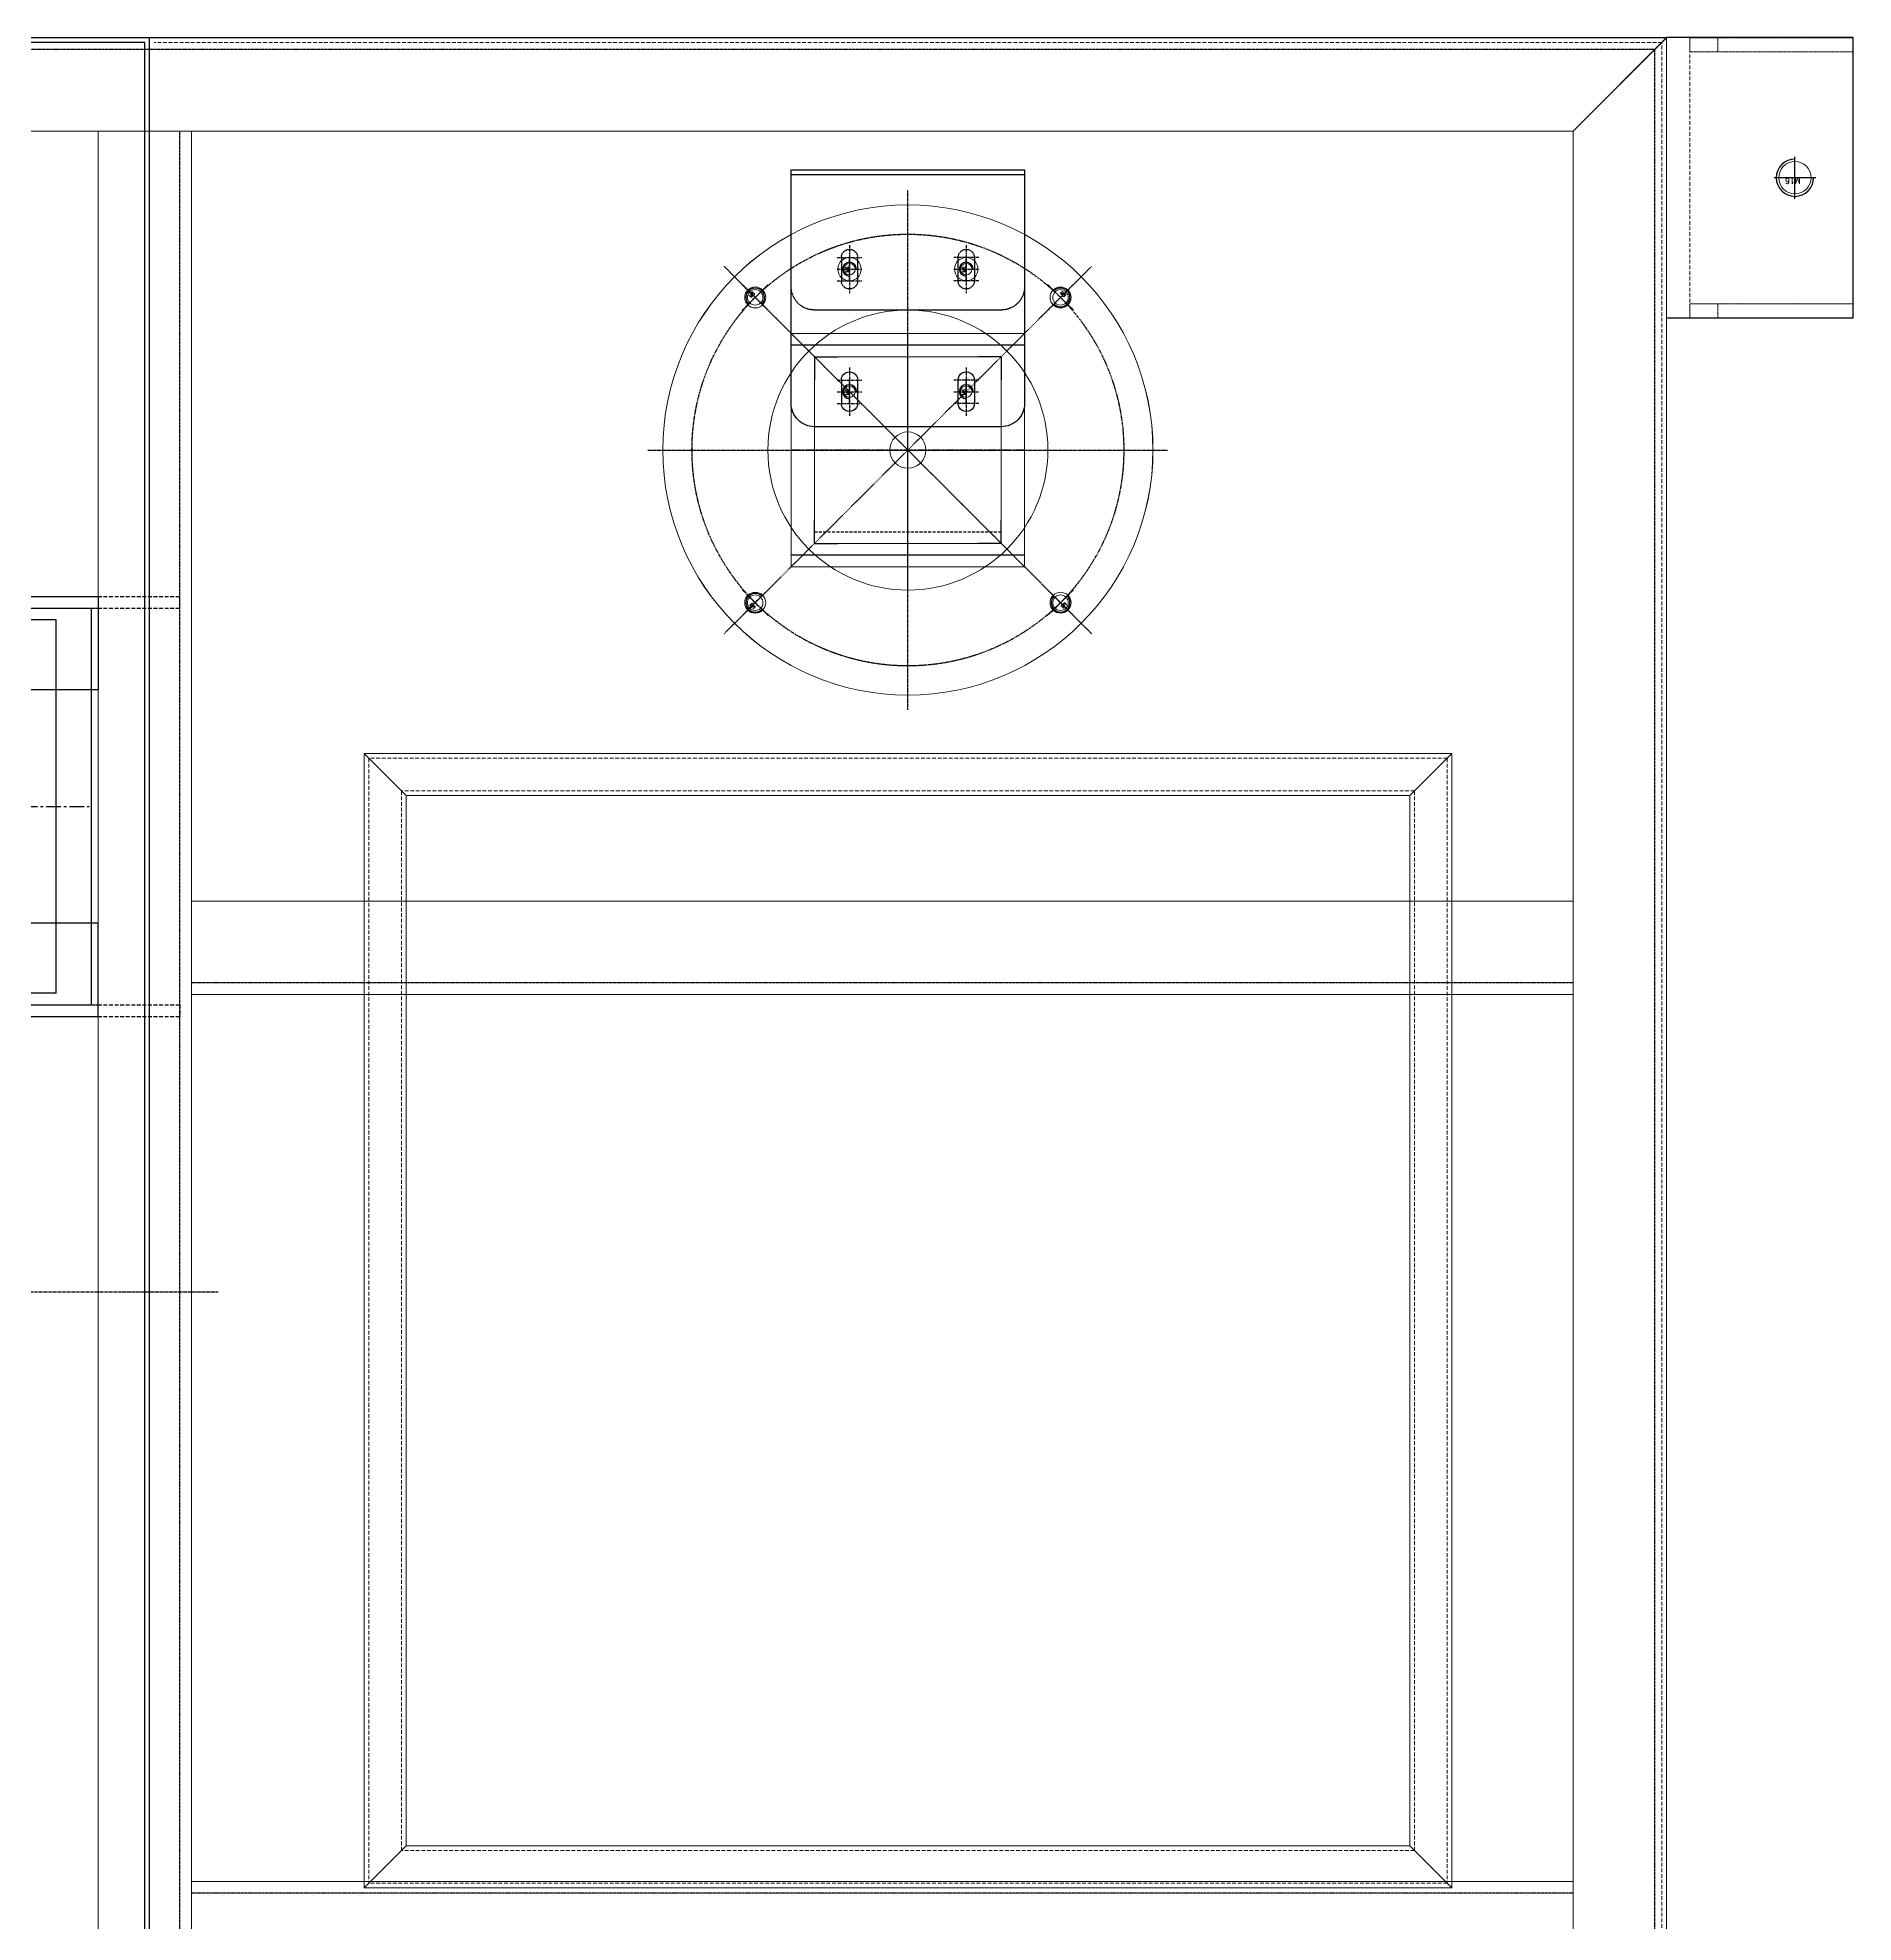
# Model space of a CAD drawing. Header units: millimetres. Extents: x -32759 to 129432, y 390 to 54305.
# Drawn here: x 27232 to 28010, y 27334 to 28142 of the extents above; entities that cross this region are included whole.
import ezdxf

# ---------------------------------------------------------------- set-up
doc = ezdxf.new("R2010")
doc.units = ezdxf.units.MM
for name, pattern in [('AM_ISO09W050', [22.5, 12, -1.5, 3, -1.5, 3, -1.5]), ('CENTER', [2, 1.25, -0.25, 0.25, -0.25]), ('CENTER2', [28.575, 19.05, -3.175, 3.175, -3.175]), ('DASHED', [19.05, 12.7, -6.35]), ('HIDDEN', [0.375, 0.25, -0.125]), ('HIDDEN2', [4.7625, 3.175, -1.5875])]:
    doc.linetypes.add(name, pattern=pattern)
for name, color, linetype in [('01j', 243, 'Continuous'), ('1', 20, 'Continuous'), ('11', 62, 'Continuous'), ('2', 2, 'DASHED'), ('3', 5, 'Continuous'), ('4', 102, 'Continuous'), ('CENTER', 1, 'CENTER'), ('CL', 1, 'CENTER'), ('FL', 3, 'Continuous'), ('HL', 2, 'HIDDEN'), ('가상', 6, 'AM_ISO09W050'), ('외형선', 3, 'Continuous')]:
    doc.layers.add(name, color=color, linetype=linetype)
for name, color, linetype, lineweight in [('02 숨은선', 2, 'HIDDEN', 15), ('02 실선', 2, 'Continuous', 25), ('03 중심선', 1, 'CENTER', 25), ('04 실선', 4, 'Continuous', 25), ('1111111', 1, 'Continuous', 25), ('2은선', 2, 'HIDDEN', 18), ('_BODY', 7, 'Continuous', 13)]:
    doc.layers.add(name, color=color, linetype=linetype, lineweight=lineweight)
doc.styles.add('ROMANS', font='romans')
doc.styles.get("Standard").update_dxf_attribs({"font": 'arial.ttf'})
doc.styles.add('한글', font='romans.shx', dxfattribs={"height": 4, "bigfont": 'whgtxt.shx'})

# ---------------------------------------------------------------- blocks, each defined once
blk = doc.blocks.new('vbn')
at = {"ltscale": 0.5}
blk.add_circle((491764.72, 300516.68), 5.05, dxfattribs=at)
at = {"layer": 'CL', "ltscale": 0.5}
for p, q in [((491764.72, 300523.68), (491764.72, 300509.68)), ((491757.72, 300516.68), (491771.72, 300516.68))]:
    blk.add_line(p, q, dxfattribs=at)
at = {"layer": 'FL', "color": 1, "ltscale": 0.5}
blk.add_arc((491764.72, 300516.68), 6, 270, 180, dxfattribs=at)
blk = doc.blocks.new('xcxc')
at = {"ltscale": 0.5}
for p, q in [((491810.79, 300503.82), (491760.79, 300503.82)), ((491760.79, 300333.82), (491760.79, 300503.82)), ((491810.79, 300503.82), (491810.79, 300333.82)), ((491810.79, 300333.82), (491760.79, 300333.82))]:
    blk.add_line(p, q, dxfattribs=at)
blk.add_blockref('vbn', (31.07, -47.86))
at = {"extrusion": (0, 0, -1), "zscale": -1, "rotation": 180}
blk.add_blockref('vbn', (-31.07, 600885.51), dxfattribs=at)
blk = doc.blocks.new('asdf')
at = {"ltscale": 0.5}
for p, q in [((500414.75, 300426.06), (500414.75, 300126.06)), ((501614.75, 300426.06), (500414.75, 300426.06)), ((500416.75, 300424.06), (500416.75, 300128.06)), ((501612.75, 300424.06), (500416.75, 300424.06)), ((501612.75, 300128.06), (501612.75, 300424.06)), ((501614.75, 300126.06), (501614.75, 300426.06)), ((500414.75, 300126.06), (501614.75, 300126.06)), ((500416.75, 300128.06), (501612.75, 300128.06))]:
    blk.add_line(p, q, dxfattribs=at)
blk = doc.blocks.new('A$C10E257C3')
blk.add_line((0, 6.34), (13.8, 6.34))
at = {"layer": '1'}
blk.add_line((6.9, 37.31), (6.9, 0), dxfattribs=at)
at = {"layer": '3'}
for p, q in [((0.14, 23.7), (0.46, 33.9)), ((0.46, 33.9), (1.2, 34.7)), ((13.34, 33.9), (0.46, 33.9)), ((12.6, 34.7), (1.2, 34.7)), ((13.34, 33.9), (12.6, 34.7)), ((13.66, 23.7), (13.34, 33.9)), ((0, 22.26), (0.14, 23.7)), ((0, 22.26), (0, 6.34)), ((13.66, 23.7), (0.14, 23.7)), ((13.8, 22.26), (13.66, 23.7)), ((13.8, 22.26), (13.8, 6.34))]:
    blk.add_line(p, q, dxfattribs=at)
at = {"layer": '4'}
for p, q in [((0.85, 23.7), (1.2, 34.7)), ((12.95, 23.7), (12.6, 34.7)), ((0.85, 23.7), (0, 22.26)), ((12.95, 23.7), (13.8, 22.26))]:
    blk.add_line(p, q, dxfattribs=at)
blk = doc.blocks.new('dfghdfghdgfhd')
at = {"color": 1, "linetype": 'CENTER'}
blk.add_line((52273.52, 4627.09), (52281.52, 4627.09), dxfattribs=at)
at = {"color": 2, "linetype": 'HIDDEN'}
for p, q in [((52276.52, 4634.09), (52278.52, 4634.09)), ((52276.52, 4620.09), (52278.52, 4620.09))]:
    blk.add_line(p, q, dxfattribs=at)
blk = doc.blocks.new('xcvbxcvbxcb')
blk.add_blockref('A$C10E257C3', (94741.19, -19939.57))
at = {"rotation": 90}
blk.add_blockref('dfghdfghdgfhd', (99375.18, -72211.75), dxfattribs=at)
at = {"layer": '02 실선', "xscale": -1, "rotation": 90}
blk.add_blockref('xcxc', (395837.5, 471802.55, 5491.41), dxfattribs=at)
at = {"layer": '02 실선', "rotation": 90}
blk.add_blockref('xcxc', (395837.5, -511969.02, 5491.41), dxfattribs=at)
at = {"layer": '04 실선'}
blk.add_blockref('asdf', (-405866.66, -320359.29), dxfattribs=at)
blk = doc.blocks.new('sdfgsdggfsdg')
at = {"ltscale": 0.5}
for p, q in [((75420.26, -16518.34), (75402.26, -16500.34)), ((75888.26, -16500.34), (75402.26, -16500.34)), ((75870.26, -16518.34), (75888.26, -16500.34)), ((75870.26, -16518.34), (75420.26, -16518.34)), ((75870.26, -16518.34), (75420.26, -16518.34))]:
    blk.add_line(p, q, dxfattribs=at)
at = {"color": 2, "linetype": 'HIDDEN2', "ltscale": 0.5}
for p, q in [((75886.26, -16502.34), (75404.26, -16502.34)), ((75872.26, -16516.34), (75418.26, -16516.34))]:
    blk.add_line(p, q, dxfattribs=at)
blk = doc.blocks.new('sdfgsdgsdfsdgsfsdg')
at = {"ltscale": 0.5}
for p, q in [((75420.26, -16483.34), (75402.26, -16465.34)), ((75402.26, -16931.34), (75402.26, -16465.34)), ((75420.26, -16483.34), (75420.26, -16913.34)), ((75420.26, -16913.34), (75420.26, -16483.34)), ((75420.26, -16913.34), (75402.26, -16931.34))]:
    blk.add_line(p, q, dxfattribs=at)
at = {"color": 2, "linetype": 'HIDDEN2', "ltscale": 0.5}
for p, q in [((75404.26, -16929.34), (75404.26, -16467.34)), ((75418.26, -16915.34), (75418.26, -16481.34))]:
    blk.add_line(p, q, dxfattribs=at)
blk = doc.blocks.new('xcbcxbxc')
at = {"ltscale": 0.5}
for p, q in [((494109.43, 300799.54), (494069.43, 300759.54)), ((495229.43, 300799.54), (494109.43, 300799.54)), ((495229.43, 300799.54), (495269.43, 300759.54)), ((494069.43, 300759.54), (495269.43, 300759.54))]:
    blk.add_line(p, q, dxfattribs=at)
at = {"layer": 'HL', "ltscale": 0.5}
blk.add_line((494074.43, 300764.54), (495264.43, 300764.54), dxfattribs=at)
blk = doc.blocks.new('SDFGSDFGFDGSDD')
at = {"ltscale": 0.5}
for p, q in [((502947.96, 299874.48), (501827.96, 299874.48)), ((501827.96, 299874.48), (501827.96, 299834.48)), ((502947.96, 299874.48), (502947.96, 299834.48)), ((501827.96, 299834.48), (502947.96, 299834.48))]:
    blk.add_line(p, q, dxfattribs=at)
at = {"layer": 'HL', "ltscale": 0.5}
blk.add_line((501827.96, 299839.48), (502947.96, 299839.48), dxfattribs=at)
blk = doc.blocks.new('ASDFASFDFASFS')
at = {"color": 2, "linetype": 'HIDDEN2', "ltscale": 0.5}
for p, q in [((500881.3, 301067.1), (500846.3, 301067.1, -2347.31)), ((500846.3, 301062.1, -2347.31), (500846.3, 301067.1, -2347.31)), ((501119.3, 301067.1), (501154.3, 301067.1, -2347.31)), ((501154.3, 301062.1, -2347.31), (501154.3, 301067.1, -2347.31)), ((500881.3, 301062.1), (500846.3, 301062.1, -2347.31)), ((501119.3, 301062.1), (501154.3, 301062.1, -2347.31))]:
    blk.add_line(p, q, dxfattribs=at)
at = {"ltscale": 0.5}
for p, q in [((500881.3, 301067.1), (501119.3, 301067.1)), ((500881.3, 301067.1), (500881.3, 301027.1)), ((501119.3, 301067.1), (501119.3, 301027.1)), ((501119.3, 301027.1), (500881.3, 301027.1))]:
    blk.add_line(p, q, dxfattribs=at)
at = {"layer": 'HL', "ltscale": 0.5}
blk.add_line((500881.3, 301062.1), (501119.3, 301062.1), dxfattribs=at)
blk = doc.blocks.new('sdfgsdgfdgd')
at = {"ltscale": 0.5}
blk.add_circle((489855.87, 297052.91), 6.92, dxfattribs=at)
at = {"layer": 'CL', "ltscale": 0.5}
for p, q in [((489855.87, 297061.91), (489855.87, 297043.91)), ((489846.87, 297052.91), (489864.87, 297052.91))]:
    blk.add_line(p, q, dxfattribs=at)
at = {"layer": 'FL', "color": 1, "ltscale": 0.5}
blk.add_arc((489855.87, 297052.91), 8, 270, 180, dxfattribs=at)
at = {"color": 2, "style": '한글'}
blk.add_text('M16', height=2.4, dxfattribs=at).set_placement((489853.51, 297053.08))
blk = doc.blocks.new('sdfgsdfsdgsd')
at = {"color": 2, "linetype": 'HIDDEN2', "ltscale": 0.5}
blk.add_line((490032.21, 296995.07), (490032.21, 297115.07), dxfattribs=at)
at = {"ltscale": 0.5}
blk.add_line((490042.21, 296995.07), (490042.21, 297115.07), dxfattribs=at)
at = {"layer": '외형선'}
for p, q in [((490042.21, 297115.07), (489962.21, 297115.07)), ((489962.21, 297115.07), (489962.21, 296995.07)), ((489962.21, 296995.07), (490042.21, 296995.07))]:
    blk.add_line(p, q, dxfattribs=at)
blk.add_blockref('sdfgsdgfdgd', (131.34, 2.16))
blk = doc.blocks.new('cvbncncvbcn')
at = {"ltscale": 0.5}
for p, q in [((490334.81, 296974.85), (490334.81, 296980.85)), ((490334.81, 296980.85), (490404.81, 296980.85)), ((490392.81, 296974.85), (490392.81, 296980.85)), ((490404.81, 296974.85), (490404.81, 296980.85)), ((490334.81, 296974.85), (490404.81, 296974.85))]:
    blk.add_line(p, q, dxfattribs=at)
blk = doc.blocks.new('ASFDASFDDFAS')
blk.add_blockref('sdfgsdfsdgsd', (21.32, -380.45))
at = {"layer": '2은선', "xscale": -1, "rotation": 180}
blk.add_blockref('cvbncncvbcn', (-351.28, 593709.48), dxfattribs=at)
at = {"layer": '2은선'}
blk.add_blockref('cvbncncvbcn', (-351.28, -360.22), dxfattribs=at)
blk = doc.blocks.new('sdfgdsfgfdgfdsg')
at = {"ltscale": 0.5}
for p, q in [((110706.3, -23131.05), (110706.3, -24081.05)), ((110746.3, -24041.05), (110746.3, -23171.05)), ((110746.3, -24041.05), (110706.3, -24081.05))]:
    blk.add_line(p, q, dxfattribs=at)
at = {"layer": 'HL', "ltscale": 0.5}
blk.add_line((110711.3, -23136.05), (110711.3, -24076.05), dxfattribs=at)
blk = doc.blocks.new('sdfgdsggfds')
at = {"ltscale": 0.5}
for p, q in [((111076.31, -23449.05), (111076.31, -24041.05)), ((111116.31, -23449.05), (111076.31, -23449.05)), ((111116.31, -24041.05), (111116.31, -23449.05)), ((111116.31, -24041.05), (111076.31, -24041.05))]:
    blk.add_line(p, q, dxfattribs=at)
at = {"layer": 'HL', "ltscale": 0.5}
blk.add_line((111111.31, -24041.05), (111111.31, -23449.05), dxfattribs=at)
blk = doc.blocks.new('xcvbxcbvcbcxvb')
at = {"xscale": -1}
for name in ['sdfgdsfgfdgfdsg', 'sdfgdsggfds']:
    blk.add_blockref(name, (222612.61, 0), dxfattribs=at)
for name, p in [('SDFGSDFGFDGSDD', (-391081.66, -323283.53)), ('sdfgdsggfds', (0, 0)), ('xcbcxbxc', (-383363.13, -324840.6))]:
    blk.add_blockref(name, p)
at = {"rotation": 90}
blk.add_blockref('ASFDASFDDFAS', (408520.93, -514144.58), dxfattribs=at)
at = {"layer": '01j', "xscale": -1, "rotation": 90}
blk.add_blockref('ASDFASFDFASFS', (412553.98, 477710.24, 5853.05), dxfattribs=at)
at = {"layer": '01j', "rotation": 270}
blk.add_blockref('ASDFASFDFASFS', (-189400.21, 477710.24, 5491.41), dxfattribs=at)
blk = doc.blocks.new('ORDERNO')
at = {"color": 3}
blk.add_attdef('ORDER', (0, 0), '', height=5, dxfattribs=at)
blk = doc.blocks.new('lyk-2480')
blk.add_circle((1114240.84, 10045.95), 3.32)
at = {"layer": '03 중심선'}
for p, q in [((1114240.84, 10053.76), (1114240.84, 10038.14)), ((1114233.03, 10045.95), (1114248.65, 10045.95))]:
    blk.add_line(p, q, dxfattribs=at)
at = {"layer": '1111111'}
blk.add_arc((1114240.84, 10045.95), 4, 270, 180, dxfattribs=at)
at = {"color": 2}
ref = blk.add_blockref('ORDERNO', (1114239.38, 10047.02), dxfattribs=dict(at, xscale=0.5, yscale=0.5, zscale=0.5))
ref.add_attrib('ORDER', 'M8', (1114239.38, 10047.02), dxfattribs={"color": 0, "height": 1.5, "style": 'ROMANS', "width": 0.8})
blk = doc.blocks.new('sdhfgdhdfhfdhdgf')
at = {"ltscale": 2}
blk.add_circle((102632.37, -49132.2), 105, dxfattribs=at)
for centre, radius in [((102632.37, -49132.2), 60), ((102709.87, -49107.2), 5), ((102709.87, -49157.2), 5)]:
    blk.add_circle(centre, radius)
at = {"layer": '03 중심선', "ltscale": 0.25}
for p, q in [((102632.37, -49020.82), (102632.37, -49243.58)), ((102553.61, -49210.96), (102711.13, -49053.44)), ((102553.61, -49053.44), (102711.13, -49210.96)), ((102520.99, -49132.2), (102743.76, -49132.2))]:
    blk.add_line(p, q, dxfattribs=at)
blk.add_circle((102632.37, -49132.2), 92.5, dxfattribs=at)
for p, rotation in [((-678216.73, -844057.61), 45), ((-692293.03, 731716.9), 315), ((897557.78, -829981.3), 135), ((883481.47, 745793.21), 225)]:
    blk.add_blockref('lyk-2480', p, dxfattribs=dict(rotation=rotation))
blk = doc.blocks.new('A$C1DC43F36')
for p, q in [((40, 78.5), (29.96, 78.5)), ((30, 71.5), (40, 71.5)), ((30, 28.5), (40, 28.5)), ((40, 21.5), (29.96, 21.5))]:
    blk.add_line(p, q)
blk.add_lwpolyline([(30, 0), (130, 0), (130, 100), (30, 100, 0.414214), (20, 90), (20, 10, 0.414214)], format="xyb", close=True)
for centre, start, end in [((30, 75), 89.29779, 270), ((40, 75), 270, 90.00303), ((30, 25), 90, 270.70221), ((40, 25), 269.99697, 90)]:
    blk.add_arc(centre, 3.5, start, end)
at = {"layer": '03 중심선'}
for p, q in [((45.34, 75), (24.66, 75)), ((30, 80.34), (30, 69.66)), ((40, 80.34), (40, 69.66)), ((45.34, 25), (24.66, 25)), ((30, 19.66), (30, 30.34)), ((40, 19.66), (40, 30.34))]:
    blk.add_line(p, q, dxfattribs=at)
at = {"layer": 'HL'}
blk.add_line((128, 0), (128, 100), dxfattribs=at)
blk = doc.blocks.new('A$C57446462')
at = {"layer": '03 중심선'}
for p, q in [((77.84, 75), (57.16, 75)), ((62.5, 80.34), (62.5, 69.66)), ((72.5, 80.34), (72.5, 69.66)), ((77.84, 25), (57.16, 25)), ((62.5, 19.66), (62.5, 30.34)), ((72.5, 19.66), (72.5, 30.34))]:
    blk.add_line(p, q, dxfattribs=at)
at = {"layer": 'HL'}
for p, q in [((108, 0), (108, 100)), ((72.5, 78.5), (62.46, 78.5)), ((62.5, 71.5), (72.5, 71.5)), ((62.5, 28.5), (72.5, 28.5)), ((72.5, 21.5), (62.46, 21.5))]:
    blk.add_line(p, q, dxfattribs=at)
blk.add_lwpolyline([(60, 0), (110, 0), (110, 100), (60, 100, 0.414214), (50, 90), (50, 10, 0.414214)], format="xyb", close=True, dxfattribs=at)
for centre, start, end in [((62.5, 75), 89.29779, 270), ((72.5, 75), 270, 90.00303), ((62.5, 25), 90, 270.70221), ((72.5, 25), 269.99697, 90)]:
    blk.add_arc(centre, 3.5, start, end, dxfattribs=at)
blk.add_blockref('A$C1DC43F36', (-20, 0))
blk = doc.blocks.new('lyk-2481')
blk.add_circle((1114232.02, 10051.26), 2.46)
at = {"layer": '03 중심선'}
for p, q in [((1114232.02, 10056.54), (1114232.02, 10045.98)), ((1114226.74, 10051.26), (1114237.3, 10051.26))]:
    blk.add_line(p, q, dxfattribs=at)
at = {"layer": '1111111'}
blk.add_arc((1114232.02, 10051.26), 3, 270, 180, dxfattribs=at)
at = {"color": 2}
ref = blk.add_blockref('ORDERNO', (1114230.6, 10051.56), dxfattribs=dict(at, xscale=0.5, yscale=0.5, zscale=0.5))
ref.add_attrib('ORDER', 'M6', (1114230.6, 10051.56), dxfattribs={"color": 0, "height": 1.5, "style": 'ROMANS', "width": 0.8})
blk = doc.blocks.new('asfdsaffsda')
for p, q in [((519109.78, 283041.75), (519029.78, 283041.75)), ((519029.78, 283041.75), (519029.78, 282961.75)), ((519109.78, 282961.75), (519109.78, 283041.75)), ((519029.78, 282961.75), (519109.78, 282961.75))]:
    blk.add_line(p, q)
at = {"color": 1, "linetype": 'CENTER2'}
blk.add_line((519018.78, 283001.75), (519040.78, 283001.75), dxfattribs=at)
blk.add_circle((519069.78, 283001.75), 7.75)
at = {"layer": '03 중심선', "ltscale": 3}
for p, q in [((519069.78, 283041.75), (519069.78, 282961.75)), ((519029.78, 283001.75), (519109.78, 283001.75))]:
    blk.add_line(p, q, dxfattribs=at)
at = {"layer": 'HL', "ltscale": 5}
blk.add_line((519034.78, 283041.75), (519034.78, 282961.75), dxfattribs=at)
for p in [(-595137.24, 272975.49), (-595137.24, 272925.49)]:
    blk.add_blockref('lyk-2481', p)
blk = doc.blocks.new('sdfgsdgdssdg')
at = {"ltscale": 2}
blk.add_circle((102632.37, -48485.46), 105, dxfattribs=at)
for centre, radius in [((102566.97, -48420.05), 4.5), ((102697.78, -48420.05), 4.5), ((102632.37, -48485.46), 7.75), ((102566.97, -48550.86), 4.5), ((102697.78, -48550.86), 4.5)]:
    blk.add_circle(centre, radius)
at = {"layer": '03 중심선', "ltscale": 0.25}
for p, q in [((102632.37, -48374.07), (102632.37, -48596.84)), ((102553.61, -48564.22), (102711.13, -48406.7)), ((102553.61, -48406.7), (102711.13, -48564.22))]:
    blk.add_line(p, q, dxfattribs=at)
blk.add_circle((102632.37, -48485.46), 92.5, dxfattribs=at)
at = {"layer": '가상'}
for p, q in [((102592.37, -48445.46), (102602.37, -48445.46)), ((102592.37, -48445.46), (102592.37, -48455.46)), ((102672.37, -48445.46), (102662.37, -48445.46)), ((102672.37, -48445.46), (102672.37, -48455.46)), ((102592.37, -48525.46), (102592.37, -48515.46)), ((102672.37, -48525.46), (102672.37, -48515.46)), ((102592.37, -48525.46), (102602.37, -48525.46)), ((102672.37, -48525.46), (102662.37, -48525.46))]:
    blk.add_line(p, q, dxfattribs=at)
for name, p in [('asfdsaffsda', (-416437.41, -331487.21)), ('lyk-2481', (-1011522.15, -58511.71)), ('lyk-2481', (-1011522.15, -58561.71))]:
    blk.add_blockref(name, p)
blk = doc.blocks.new('sdfgsdfggfsds')
for p, q in [((101052.59, -51060.92), (101152.59, -51060.92)), ((101052.59, -51160.92), (101052.59, -51060.92)), ((101152.59, -51060.92), (101152.59, -51160.92)), ((101152.59, -51160.92), (101052.59, -51160.92))]:
    blk.add_line(p, q)
at = {"color": 1, "linetype": 'CENTER2'}
blk.add_line((101041.59, -51110.92), (101063.59, -51110.92), dxfattribs=at)
blk.add_circle((101102.59, -51110.92), 7.75)
at = {"layer": '03 중심선', "ltscale": 3}
for p, q in [((101102.59, -51160.92), (101102.59, -51060.92)), ((101052.59, -51110.92), (101152.59, -51110.92))]:
    blk.add_line(p, q, dxfattribs=at)
at = {"layer": 'HL'}
for p, q in [((101057.59, -51160.92), (101057.59, -51060.92)), ((101147.59, -51160.92), (101147.59, -51060.92))]:
    blk.add_line(p, q, dxfattribs=at)
for name, p in [('sdhfgdhdfhfdhdgf', (-1529.78, -1978.72)), ('sdfgsdgdssdg', (-1529.78, -2625.47))]:
    blk.add_blockref(name, p)
at = {"layer": '11', "extrusion": (0, 0, -1), "zscale": -1, "rotation": 180}
blk.add_blockref('A$C57446462', (-101112.59, -51060.92), dxfattribs=at)
blk = doc.blocks.new('747 3HP TOP')
at = {"layer": '1'}
h = blk.add_hatch(dxfattribs=at)
h.set_pattern_fill('HEX', color=256, style=0)
h.paths.add_polyline_path([(5285.19, 19853.7, 0.414214), (5219.19, 19787.7), (5276.33, 19787.7, -0.414214), (5285.19, 19796.55)])
h.paths.add_polyline_path([(5285.19, 19853.7), (5285.19, 19796.55, -0.414214), (5294.05, 19787.7), (5351.19, 19787.7, 0.414214)])
h.paths.add_polyline_path([(5351.19, 19787.7), (5294.05, 19787.7, -0.414214), (5285.19, 19778.84), (5285.19, 19721.7, 0.414214)])
h.paths.add_polyline_path([(5285.19, 19778.84, -0.414214), (5276.33, 19787.7), (5219.19, 19787.7, 0.414214), (5285.19, 19721.7)])
for p, q in [((5250.19, 19696.16), (5250.19, 19688.7)), ((5320.19, 19696.16), (5320.19, 19688.7)), ((5255.69, 19687.7), (5245.19, 19687.7)), ((5250.19, 19688.7), (5271.08, 19688.7)), ((5255.19, 19688.7), (5271.08, 19688.7)), ((5255.19, 19688.7), (5271.08, 19688.7)), ((5314.69, 19688.7), (5255.69, 19688.7)), ((5255.69, 19687.7), (5255.69, 19688.7)), ((5314.69, 19687.7), (5255.69, 19687.7)), ((5299.29, 19688.7), (5315.19, 19688.7)), ((5299.29, 19688.7), (5320.19, 19688.7)), ((5299.29, 19688.7), (5315.19, 19688.7)), ((5314.69, 19687.7), (5314.69, 19688.7)), ((5325.19, 19687.7), (5314.69, 19687.7)), ((5240.19, 19682.7), (5240.19, 19649.7)), ((5330.19, 19649.7), (5330.19, 19682.7)), ((5332.44, 19649.7), (5237.94, 19649.7)), ((5237.94, 19643.7), (5237.94, 19649.7)), ((5332.44, 19643.7), (5332.44, 19649.7)), ((5238.94, 19642.7), (5240.94, 19642.7)), ((5329.44, 19642.7), (5240.94, 19642.7)), ((5241.94, 19636.7), (5241.94, 19641.7)), ((5328.44, 19636.7), (5328.44, 19641.7)), ((5331.44, 19642.7), (5329.44, 19642.7)), ((5326.44, 19634.7), (5243.94, 19634.7))]:
    blk.add_line(p, q, dxfattribs=at)
for radius in [98, 70, 66, 8.86]:
    blk.add_circle((5285.19, 19787.7), radius, dxfattribs=at)
for centre, radius, start, end in [((5245.19, 19682.7), 5, 90, 180), ((5325.19, 19682.7), 5, 0, 90), ((5238.94, 19643.7), 1, 180, 270), ((5240.94, 19641.7), 1, 0, 90), ((5329.44, 19641.7), 1, 90, 180), ((5331.44, 19643.7), 1, 270, 0), ((5243.94, 19636.7), 2, 180, 270), ((5326.44, 19636.7), 2, 270, 0)]:
    blk.add_arc(centre, radius, start, end, dxfattribs=at)
blk = doc.blocks.new('A$C25B8554D')
at = {"layer": '1'}
for p, q in [((54.22, 284.34), (54.22, 274.34)), ((54.22, 284.34), (194.22, 284.34)), ((192.22, 286.34), (56.22, 286.34)), ((92.22, 288.34), (156.22, 288.34)), ((92.22, 288.34), (92.22, 286.34)), ((156.22, 288.34), (156.22, 286.34)), ((194.22, 284.34), (194.22, 274.34)), ((194.22, 274.34), (54.22, 274.34)), ((192.22, 272.34), (56.22, 272.34)), ((102.87, 258.99), (102.87, 269.34)), ((145.57, 258.99), (145.57, 269.34)), ((14.22, 243.34), (67.61, 243.34)), ((14.22, 243.34), (14.22, 83.34)), ((180.82, 243.34), (234.22, 243.34)), ((234.22, 83.34), (234.22, 243.34)), ((14.22, 83.34), (67.61, 83.34)), ((180.82, 83.34), (234.22, 83.34)), ((54.22, 52.34), (54.22, 42.34)), ((54.22, 52.34), (79.47, 52.34)), ((56.22, 54.34), (79.47, 54.34)), ((169.47, 54.34), (192.22, 54.34)), ((169.47, 52.34), (194.22, 52.34)), ((194.22, 52.34), (194.22, 42.34)), ((79.47, 42.34), (54.22, 42.34)), ((194.22, 42.34), (169.47, 42.34)), ((56.22, 40.34), (79.47, 40.34)), ((169.47, 40.34), (192.22, 40.34))]:
    blk.add_line(p, q, dxfattribs=at)
for centre, radius, start, end in [((56.22, 284.34), 2, 90, 180), ((192.22, 284.34), 2, 0, 90), ((56.22, 274.34), 2, 180, 270), ((99.87, 269.34), 3, 0, 90), ((148.57, 269.34), 3, 90, 180), ((192.22, 274.34), 2, 270, 0), ((34.22, 213.34), 7, 14.47692, 287.41387), ((214.22, 213.34), 7, 252.58613, 165.52308), ((34.22, 113.34), 7, 72.58613, 345.52308), ((214.22, 113.34), 7, 194.47692, 107.41387), ((56.22, 52.34), 2, 90, 180), ((192.22, 52.34), 2, 0, 90), ((56.22, 42.34), 2, 180, 270), ((192.22, 42.34), 2, 270, 0)]:
    blk.add_arc(centre, radius, start, end, dxfattribs=at)
at = {"layer": '2', "color": 1, "linetype": 'CENTER', "ltscale": 5}
for p, q in [((124.22, 0), (124.22, 291.46)), ((34.22, 221.39), (34.22, 205.29)), ((214.22, 221.39), (214.22, 205.29)), ((26.17, 213.34), (42.27, 213.34)), ((206.17, 213.34), (222.27, 213.34)), ((248.44, 163.34), (0, 163.34)), ((34.22, 121.39), (34.22, 105.29)), ((214.22, 121.39), (214.22, 105.29)), ((26.17, 113.34), (42.27, 113.34)), ((206.17, 113.34), (222.27, 113.34))]:
    blk.add_line(p, q, dxfattribs=at)
at = {"layer": '3'}
for p, q in [((102.87, 57.34), (102.87, 67.7)), ((145.57, 57.34), (145.57, 67.7)), ((79.47, 54.34), (169.47, 54.34)), ((79.47, 52.34), (169.47, 52.34)), ((79.47, 42.34), (169.47, 42.34)), ((79.47, 40.34), (169.47, 40.34)), ((92.22, 38.38), (92.22, 40.38)), ((92.22, 38.34), (156.22, 38.34)), ((156.22, 38.38), (156.22, 40.38))]:
    blk.add_line(p, q, dxfattribs=at)
for centre, radius, start, end in [((34.22, 213.34), 7, 287.41387, 14.47692), ((214.22, 213.34), 7, 165.52308, 252.58613), ((34.22, 113.34), 7, 345.52308, 72.58613), ((214.22, 113.34), 7, 107.41387, 194.47692), ((99.87, 57.34), 3, 270, 0), ((148.57, 57.34), 3, 180, 270)]:
    blk.add_arc(centre, radius, start, end, dxfattribs=at)
at = {"layer": '1'}
blk.add_blockref('747 3HP TOP', (-5160.97, -19624.35), dxfattribs=at)
blk = doc.blocks.new('FRP-32')
for p, q in [((16, 65), (3, 65)), ((16, -65), (16, 65)), ((154, 65), (167, 65)), ((154, -65), (154, 65)), ((0, -62), (0, 62)), ((170, -62), (170, 62)), ((16, 25), (30, 25)), ((140, 25), (154, 25)), ((-16, 21), (0, 21)), ((186, 21), (170, 21)), ((-16, -21), (0, -21)), ((186, -21), (170, -21)), ((16, -25), (30, -25)), ((140, -25), (154, -25)), ((3, -65), (16, -65)), ((167, -65), (154, -65))]:
    blk.add_line(p, q)
for centre, radius, start, end in [((3, 62), 3, 90, 180), ((167, 62), 3, 0, 90), ((55, 28.75), 16.25, 22.61986, 157.38014), ((115, 28.75), 16.25, 22.61986, 157.38014), ((30, 35), 10, 270, 0), ((85, 41.25), 16.25, 202.61986, 337.38014), ((140, 35), 10, 180, 270), ((30, -35), 10, 0, 90), ((85, -41.25), 16.25, 22.61986, 157.38014), ((140, -35), 10, 90, 180), ((55, -28.75), 16.25, 202.61986, 337.38014), ((115, -28.75), 16.25, 202.61986, 337.38014), ((3, -62), 3, 180, 270), ((167, -62), 3, 270, 0)]:
    blk.add_arc(centre, radius, start, end)
at = {"layer": 'CENTER'}
for p, q in [((85, 195.21), (85, -179.4)), ((-16, 50), (16, 50)), ((186, 50), (154, 50)), ((-32, 0), (16, 0)), ((16, 0), (154, 0)), ((202, 0), (154, 0)), ((-16, -50), (16, -50)), ((186, -50), (154, -50))]:
    blk.add_line(p, q, dxfattribs=at)
blk = doc.blocks.new('QWERRQRWQE')
at = {"ltscale": 0.5}
for p, q in [((133182.74, 15059.76), (132532.74, 15059.76)), ((133182.74, 13859.76), (133182.74, 15059.76))]:
    blk.add_line(p, q, dxfattribs=at)
at = {"color": 2, "linetype": 'HIDDEN2', "ltscale": 0.5}
for p, q in [((133180.74, 15057.76), (132534.74, 15057.76)), ((133180.74, 13861.76), (133180.74, 15057.76))]:
    blk.add_line(p, q, dxfattribs=at)
at = {"rotation": 90}
for name, p in [('xcvbxcbvcbcxvb', (109101.68, -96846.54)), ('xcvbxcvbxcb', (112299.51, -80688.33)), ('sdfgsdfggfsds', (81746.77, -86219.52)), ('sdfgsdggfsdg', (116124.4, -61135.27)), ('FRP-32', (132382.74, 14437.34, 5491.41)), ('sdfgsdgsdfsdgsfsdg', (116159.4, -61135.27))]:
    blk.add_blockref(name, p, dxfattribs=at)
at = {"color": 6, "ltscale": 0.5, "rotation": 180}
blk.add_blockref('A$C25B8554D', (132506.96, 14893.68, 5491.41), dxfattribs=at)
at = {"xscale": -1}
for name, p, rotation in [('sdfgsdgsdfsdgsfsdg', (116159.4, 90155.25), 90), ('sdfgsdggfsdg', (149591.08, -61135.27), 270)]:
    blk.add_blockref(name, p, dxfattribs=dict(at, rotation=rotation))
at = {"layer": '02 숨은선', "rotation": 180}
blk.add_blockref('xcxc', (624268.52, 315149.17, 5491.41), dxfattribs=at)
blk = doc.blocks.new('y8e5ey')
at = {"rotation": 4.764189043271472e-11}
blk.add_blockref('QWERRQRWQE', (-37199.844, -190.914), dxfattribs=at)
blk = doc.blocks.new('1')
at = {"color": 6}
blk.add_blockref('y8e5ey', (-86090.027, -6800.077), dxfattribs=at)
blk = doc.blocks.new('sdfgsdfgcxvxbxcv')
blk.add_blockref('1', (266381.038, 132792.991))

msp = doc.modelspace()

# ---------------------------------------------------------------- block references
at = {"layer": '_BODY'}
msp.add_blockref('sdfgsdfgcxvxbxcv', (-248343.91, -112719.97), dxfattribs=at)

doc.saveas('drawing.dxf')
